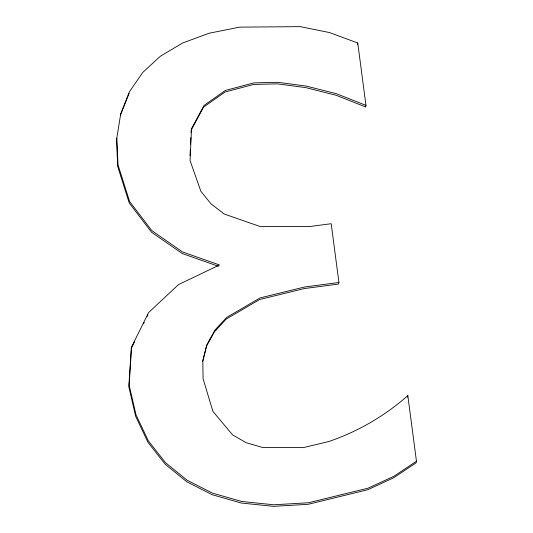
<?xml version="1.0" encoding="UTF-8"?>
<svg xmlns="http://www.w3.org/2000/svg" width="533" height="533" viewBox="0 0 533 533"><rect width="100%" height="100%" fill="white"/><g stroke="black" fill="none" stroke-linecap="round" stroke-linejoin="round"><path stroke-width="0.8" d="M190.028 155.563L190.288 149.833M190.554 144.11L190.847 137.561M191.074 132.65L191.187 130.192L203.646 107.046L225.019 92.022L253.575 84.447L277.4 83.874L305.809 87.619L336.196 95.307L365.638 106.94L365.964 105.374L357.756 43L329.421 32.54L300.319 26.65L239.63 27.136L209.056 33.246L182.612 43.006L160.446 56.172L142.704 72.495L129.459 91.736L120.764 113.662L116.54 139.673L117.693 166.456L129.259 203.046L151.525 232.215L182.246 253.528L218.403 266.28M357.43 44.565L357.756 43M365.964 105.374L336.523 93.741L306.135 86.06L277.726 82.309L253.901 82.882L225.346 90.457L203.972 105.481L191.514 128.633L190.061 160.546L200.848 191.22L210.995 203.839L224.286 214.039L260.424 226.618L309.313 226.585L331.193 223.713L338.928 282.503L338.602 284.069L304.17 288.586L259.638 299.533L226.265 319.047L214.526 331.753L206.498 346.257L202.66 361.694M407.498 397.192L407.825 395.626L416.46 461.225L416.133 462.791L393.62 477.821L367.69 489.754L308.127 504.311L273.502 506.35L241.369 503.045L212.267 494.737L186.75 481.765L165.203 464.263L147.994 442.363L135.682 416.4L128.813 386.718L131.258 348.469L134.583 341.753M120.431 115.228L129.133 93.302M143.457 323.851L144.196 322.358M147.155 316.389L147.894 314.896M416.46 461.225L393.947 476.262L368.017 488.188L308.454 502.752L273.829 504.784L241.696 501.48L212.594 493.172L187.076 480.206L165.53 462.704L148.321 440.798L136.008 414.834L129.139 385.152L131.584 346.91L148.594 312.585L178.475 284.595L219.496 264.988L182.572 251.969L151.852 230.656L129.586 201.487L118.02 164.897L116.867 138.107M338.928 282.503L304.496 287.021L259.964 297.967L226.592 317.481L214.852 330.194L206.824 344.691L202.8 360.901L203.093 378.73L212.914 411.403L232.555 434.855L246.193 442.716L262.542 447.467L303.384 447.62L328.674 441.564A233.687 233.527 11.8 0 0 407.832 395.626M365.425 105.294L365.638 106.94"/></g></svg>
